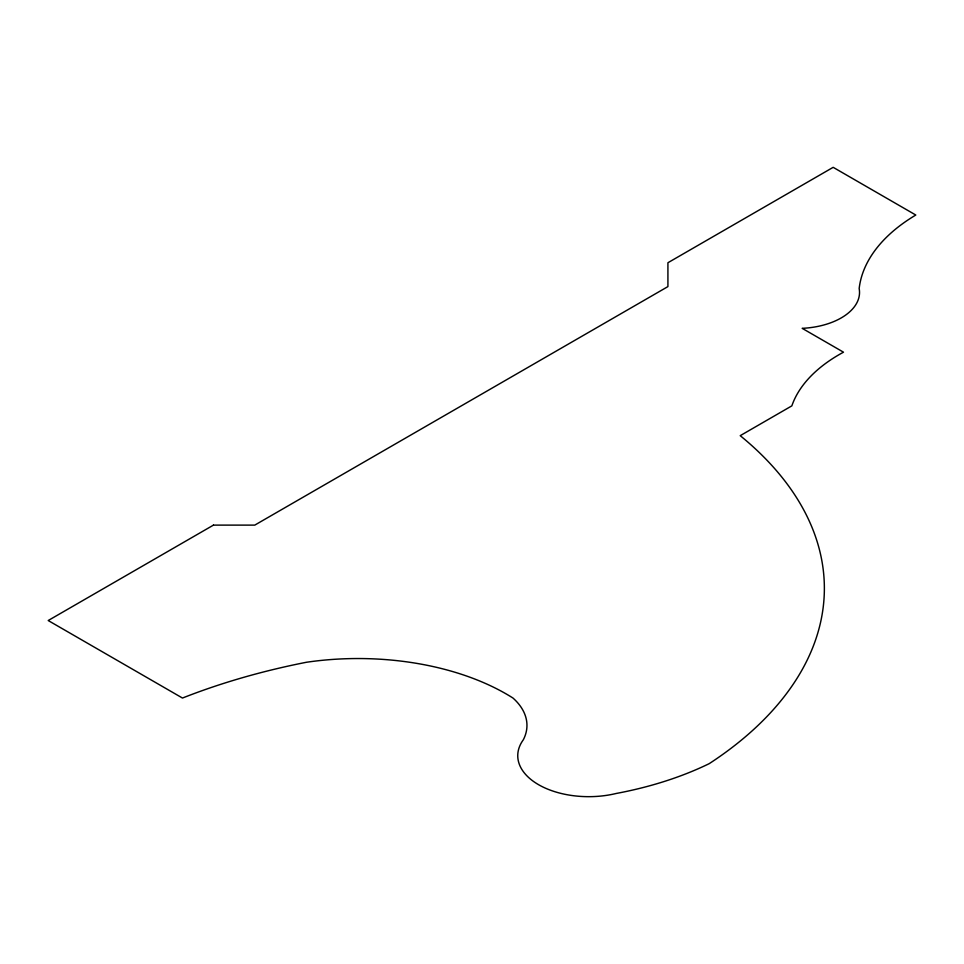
<?xml version="1.0" encoding="UTF-8"?>
<svg xmlns="http://www.w3.org/2000/svg" width="964" height="964" viewBox="0 0 964 964"><rect width="100%" height="100%" fill="white"/><g stroke="black" fill="none" stroke-linecap="round" stroke-linejoin="round"><path stroke-width="1.45" d="M213.454 525.115L48.2 620.527L182.473 698.044A512.8 296.056 0 0 1 306.419 662.268A209.586 121.006 0 0 1 512.981 698.044A87.29 50.393 0 0 1 523.319 739.786A70.975 40.982 0 0 0 538.539 784.672A70.975 40.982 0 0 0 616.273 793.456A276.56 159.675 0 0 0 709.227 763.645A457.767 264.293 0 0 0 740.219 435.668L791.854 405.856A173.074 99.919 0 0 1 843.5 352.185L802.181 328.338A62.407 36.029 0 0 0 859.165 288.549A201.958 116.608 0 0 1 915.8 215.032L833.173 167.326L667.919 262.738L667.919 286.597L254.773 525.115L213.454 525.115"/></g></svg>
